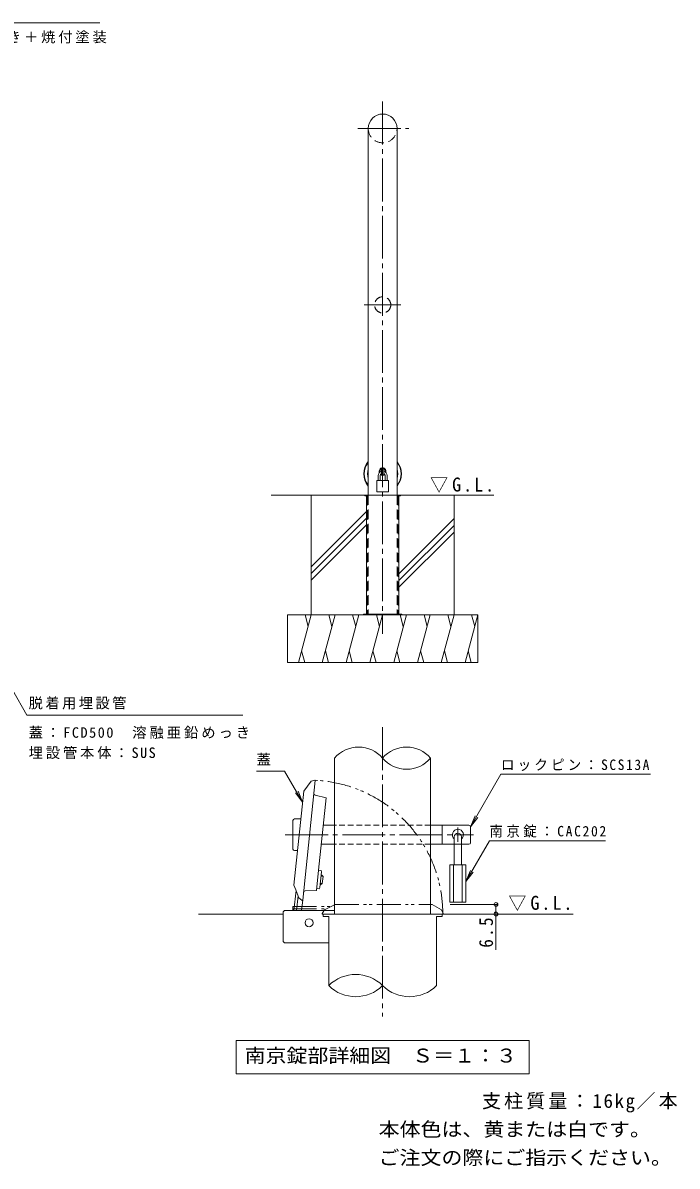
# Model space of a CAD drawing. Units: millimetres at full size, sheet at 1:10, with parts at other scales. Extents: x -1617 to 1820, y -1363 to 1333.
# Drawn here: x 445 to 1820, y -1112 to 1290 of the extents above; entities that cross this region are included whole.
import ezdxf
from ezdxf.enums import TextEntityAlignment as Align

# ---------------------------------------------------------------- set-up
doc = ezdxf.new("R2010")
doc.units = ezdxf.units.MM
doc.header["$LTSCALE"] = 10
doc.header["$PDMODE"] = 32
doc.header["$PDSIZE"] = 8
for name, pattern in [('CHAIN1', [8, 5, -1, 1, -1]), ('CHAIN2', [12, 9, -1, 1, -1]), ('DASHED1', [1.8, 1.2, -0.6]), ('DASHED2', [3, 2, -1]), ('DOUBLE_CHAIN1', [8.8, 5, -1, 0.6, -0.6, 0.6, -1])]:
    doc.linetypes.add(name, pattern=pattern)
for name, color, linetype, lineweight in [('C-0_通り芯', 4, 'Continuous', 9), ('C-1_躯体', 7, 'Continuous', 9), ('C-2_仕上', 3, 'Continuous', 9), ('C-3_寸法', 3, 'DASHED2', 9), ('C-5_建具', 7, 'Continuous', 9), ('C-6_間仕切', 2, 'Continuous', 9), ('C-E_見え係り', 6, 'Continuous', 5), ('D-0_通り芯', 4, 'Continuous', 9), ('D-1_躯体', 3, 'Continuous', 9), ('D-4_文字', 7, 'Continuous', 9), ('D-5_建具', 7, 'Continuous', 9), ('D-6_間仕切', 7, 'Continuous', 9), ('D-9_記号', 7, 'Continuous', 9), ('D-A_インテリア', 2, 'Continuous', 9), ('D-B_衛生陶器', 2, 'Continuous', 9), ('D-E_見え係り', 4, 'Continuous', 9)]:
    doc.layers.add(name, color=color, linetype=linetype, lineweight=lineweight)
doc.layers.add('F-5_F-5ﾚｲﾔ', color=2, linetype='Continuous')
doc.styles.add('ＭＳ ゴシック', font='')
doc.styles.get('ＭＳ ゴシック').set_extended_font_data('MS Gothic')

msp = doc.modelspace()

# ---------------------------------------------------------------- linework, layer by layer
at = {"layer": 'C-0_通り芯', "color": 7, "linetype": 'CHAIN2'}
for p, q in [((1201.1, 1124.84), (1201.1, 6.67)), ((1149.21, 1068.33), (1256.23, 1068.33)), ((1162.42, 697.68), (1239.55, 697.68))]:
    msp.add_line(p, q, dxfattribs=at)
at = {"layer": 'C-0_通り芯'}
for p, q in [((1194.1, 348.29), (1194.1, 346.38)), ((1208.1, 348.29), (1208.1, 346.38)), ((1163.6, 297.69), (1163.6, 296.19)), ((1163.6, 297.69), (1163.6, 296.19)), ((1238.6, 297.69), (1163.6, 297.69)), ((1163.6, 296.19), (1167.1, 296.19)), ((1167.1, 296.19), (1167.1, 47.69)), ((1235.1, 296.19), (1235.1, 47.69)), ((1238.6, 296.19), (1235.1, 296.19)), ((1238.6, 297.69), (1238.6, 296.19))]:
    msp.add_line(p, q, dxfattribs=at)
at = {"layer": 'C-0_通り芯', "linetype": 'DASHED2'}
for p, q in [((1168.6, 296.19), (1168.6, 47.69)), ((1233.6, 296.19), (1233.6, 47.69))]:
    msp.add_line(p, q, dxfattribs=at)
at = {"layer": 'C-0_通り芯'}
for centre, start, end in [((1201.1, 348.29), 359.99939, 180.00061), ((1201.1, 346.38), 179.99939, 187.6925), ((1201.1, 346.38), 229.58139, 310.41597), ((1201.1, 346.38), 352.30522, 0.00061)]:
    msp.add_arc(centre, 7, start, end, dxfattribs=at)
at = {"layer": 'C-0_通り芯', "linetype": 'DASHED2'}
for centre, start, end in [((1167.1, 296.19), 0, 90), ((1235.1, 296.19), 90, 180)]:
    msp.add_arc(centre, 1.5, start, end, dxfattribs=at)
at = {"layer": 'C-0_通り芯'}
for major_axis, start_param, end_param in [((-4.16, 39.58), 0.7667625, 2.1642506), ((-4.06, 38.59), 0.7980163, 2.132987), ((-4.16, 39.58), 3.9038804, 5.3103083), ((-4.06, 38.59), 3.9348512, 5.2793375), ((-3.35, 31.83), 1.154745, 1.7762584), ((-3.35, 31.83), 4.2848321, 4.9293566)]:
    msp.add_ellipse((1201.15, 342.67), major_axis=major_axis, ratio=0.9945, start_param=start_param, end_param=end_param, dxfattribs=at)
at = {"layer": 'C-1_躯体', "color": 3}
msp.add_line((1231.35, 387.17), (1231.35, 297.69), dxfattribs=at)
at = {"layer": 'C-1_躯体'}
for p, q in [((1161.1, 47.69), (1161.1, 46.19)), ((1241.1, 47.69), (1161.1, 47.69)), ((1188.6, 47.69), (1188.6, 46.19)), ((1213.6, 47.69), (1213.6, 46.19)), ((1241.1, 47.69), (1241.1, 46.19))]:
    msp.add_line(p, q, dxfattribs=at)
at = {"layer": 'C-2_仕上'}
for p, q in [((1170.85, 1068.33), (1170.85, 297.69)), ((1231.35, 1068.33), (1231.35, 368.37))]:
    msp.add_line(p, q, dxfattribs=at)
at = {"layer": 'C-2_仕上', "linetype": 'DASHED2'}
msp.add_circle((1201.21, 697.68), 17, dxfattribs=at)
at = {"layer": 'C-2_仕上'}
msp.add_arc((1201.1, 1068.33), 30.25, 0, 180, dxfattribs=at)
at = {"layer": 'C-2_仕上', "linetype": 'DASHED2'}
msp.add_arc((1201.1, 1068.33), 30.25, 180.00047, 0.00047, dxfattribs=at)
at = {"layer": 'C-3_寸法'}
for p, q in [((1170.85, 297.69), (1170.85, 47.69)), ((1231.35, 297.69), (1231.35, 47.69))]:
    msp.add_line(p, q, dxfattribs=at)
at = {"layer": 'C-5_建具'}
for p, q in [((43.66, 1290.09), (607.03, 1290.09)), ((1198.6, 342.68), (1198.6, 352.22)), ((1203.6, 342.68), (1203.6, 352.22)), ((244.91, 200.54), (454.02, -164.25)), ((907.58, -164.25), (454.02, -164.25))]:
    msp.add_line(p, q, dxfattribs=at)
for centre, radius, start, end in [((1201.1, 347.45), 6, 349.8367, 190.1633), ((1201.1, 347.45), 6, 234.7027, 305.2973), ((1199.6, 352.22), 1, 107.45982, 180), ((1199.6, 342.68), 1, 180, 252.54018), ((1202.6, 352.22), 1, 0, 72.54018), ((1202.6, 342.68), 1, 287.45982, 0)]:
    msp.add_arc(centre, radius, start, end, dxfattribs=at)
at = {"layer": 'C-6_間仕切'}
for p, q in [((1191.6, 338.95), (1191.6, 328.45)), ((1196.1, 338.95), (1196.1, 328.45)), ((1206.1, 338.95), (1206.1, 328.45)), ((1210.6, 338.95), (1210.6, 328.45)), ((1189.1, 328.45), (1213.1, 328.45)), ((1213.1, 328.45), (1213.1, 304.95))]:
    msp.add_line(p, q, dxfattribs=at)
msp.add_lwpolyline([(1189.1, 328.45), (1189.1, 304.95), (1213.1, 304.95)], dxfattribs=at)
for radius, start, end in [(9.5, 105.25735, 180), (5, 119.99915, 180), (9.5, 0, 74.74271), (5, 0, 60.00085)]:
    msp.add_arc((1201.1, 338.95), radius, start, end, dxfattribs=at)
at = {"layer": 'C-E_見え係り'}
for p, q in [((966.88, 297.69), (1163.6, 297.69)), ((1051.1, 46.19), (1051.1, 297.69)), ((1238.6, 297.69), (1434.5, 297.69)), ((1351.1, 46.19), (1351.1, 297.69)), ((1167.1, 263.5), (1051.1, 147.5)), ((1167.1, 249.36), (1051.1, 133.36)), ((1351.1, 248.62), (1235.1, 132.62)), ((1167.1, 235.21), (1051.1, 119.21)), ((1351.1, 234.47), (1235.1, 118.47)), ((1351.1, 220.33), (1235.1, 104.33)), ((1001.1, 46.19), (1401.1, 46.19)), ((1001.1, -53.81), (1001.1, 46.19)), ((1051.1, 46.19), (1024.3, -53.81)), ((1038.05, 46.19), (1044.57, 21.84)), ((1101.1, 46.19), (1074.3, -53.81)), ((1088.05, 46.19), (1094.57, 21.84)), ((1151.1, 46.19), (1124.3, -53.81)), ((1138.05, 46.19), (1144.57, 21.84)), ((1201.1, 46.19), (1174.3, -53.81)), ((1188.05, 46.19), (1194.57, 21.84)), ((1251.1, 46.19), (1224.3, -53.81)), ((1238.05, 46.19), (1244.57, 21.84)), ((1301.1, 46.19), (1274.3, -53.81)), ((1288.05, 46.19), (1294.57, 21.84)), ((1351.1, 46.19), (1324.3, -53.81)), ((1338.05, 46.19), (1344.57, 21.84)), ((1401.1, 46.19), (1374.3, -53.81)), ((1388.05, 46.19), (1394.57, 21.84)), ((1401.1, -53.81), (1401.1, 46.19)), ((1037.35, -53.81), (1030.83, -29.46)), ((1087.35, -53.81), (1080.83, -29.46)), ((1137.35, -53.81), (1130.83, -29.46)), ((1187.35, -53.81), (1180.83, -29.46)), ((1237.35, -53.81), (1230.83, -29.46)), ((1287.35, -53.81), (1280.83, -29.46)), ((1337.35, -53.81), (1330.83, -29.46)), ((1387.35, -53.81), (1380.83, -29.46)), ((1001.1, -53.81), (1401.1, -53.81))]:
    msp.add_line(p, q, dxfattribs=at)
at = {"layer": 'D-0_通り芯', "color": 7, "linetype": 'CHAIN2'}
for p, q in [((1201.1, -189.89), (1201.1, -797.58)), ((996.49, -415.54), (1391.83, -415.54))]:
    msp.add_line(p, q, dxfattribs=at)
at = {"layer": 'D-0_通り芯'}
for p, q in [((1033.17, -552.89), (1059.58, -301.57)), ((1050.79, -303.02), (1035.42, -324.17)), ((1058.75, -300.86), (1050.79, -303.02)), ((1014.72, -521.19), (1035.42, -324.17)), ((1059.26, -332.6), (1082.57, -338.03)), ((1014.72, -521.19), (1018.66, -531.46)), ((1038.19, -533.1), (1062.11, -532.63)), ((1076.1, -582.21), (1076.1, -587.21)), ((1076.1, -582.21), (1325.34, -582.21)), ((1076.1, -587.21), (1087.76, -587.21)), ((1087.76, -587.21), (1087.76, -732.44)), ((1314.43, -587.21), (1326.1, -587.21)), ((1314.43, -587.21), (1314.43, -732.44)), ((1326.1, -582.21), (1326.1, -587.21)), ((1326.1, -582.21), (1326.1, -587.21))]:
    msp.add_line(p, q, dxfattribs=at)
at = {"layer": 'D-0_通り芯', "linetype": 'DOUBLE_CHAIN1'}
for p, q in [((1101.08, -562.21), (1094.54, -565.54)), ((1101.08, -562.21), (1305.33, -562.21)), ((1074.74, -582.21), (1327.45, -582.21))]:
    msp.add_line(p, q, dxfattribs=at)
at = {"layer": 'D-0_通り芯'}
msp.add_lwpolyline([(1082.57, -338.03), (1066.59, -490.01), (1066.57, -490.19)], dxfattribs=at)
at = {"layer": 'D-0_通り芯', "linetype": 'DOUBLE_CHAIN1'}
for points in [[(1094.54, -565.54), (1078.7, -573.62), (1074.12, -581.3)], [(1328.07, -581.3), (1325.09, -573.62), (1305.33, -562.21)]]:
    msp.add_lwpolyline(points, dxfattribs=at)
at = {"layer": 'D-0_通り芯'}
for centre, radius, start, end in [((1058.92, -301.5), 0.667, 354, 105.20602), ((1060.02, -329.35), 3.33, 174, 256.87498), ((1038.25, -536.43), 3.33, 91.12502, 174), ((1032.51, -552.82), 0.667, 242.79398, 354), ((1074.74, -581.54), 0.667, 158.79398, 270), ((1144.43, -789.59), 80.48, 45.23975, 134.76025), ((1144.43, -675.3), 80.48, 225.23975, 314.76025), ((1257.76, -675.3), 80.48, 225.23975, 314.76025)]:
    msp.add_arc(centre, radius, start, end, dxfattribs=at)
at = {"layer": 'D-0_通り芯', "linetype": 'DOUBLE_CHAIN1'}
for centre, radius, start, end in [((1046.11, -582.21), 281.35, 0, 87.23974), ((1327.45, -581.54), 0.667, 270, 21.20602)]:
    msp.add_arc(centre, radius, start, end, dxfattribs=at)
at = {"layer": 'D-1_躯体'}
for p, q in [((1100.26, -582.21), (1100.26, -254.62)), ((1301.93, -582.21), (1301.93, -254.62)), ((996.93, -574.54), (1100.26, -574.54)), ((991.93, -637.88), (991.93, -579.54)), ((996.93, -642.88), (1087.76, -642.88))]:
    msp.add_line(p, q, dxfattribs=at)
at = {"layer": 'D-1_躯体', "color": 4}
for p, q in [((1066.57, -490.19), (1062.11, -532.63)), ((1018.66, -531.46), (1025.04, -548.06)), ((1025.04, -548.06), (1032.2, -553.42))]:
    msp.add_line(p, q, dxfattribs=at)
at = {"layer": 'D-1_躯体'}
for centre, radius, start, end in [((1150.68, -297.42), 66.14, 40.32968, 139.67032), ((1251.51, -297.42), 66.14, 40.32968, 139.67032), ((1251.51, -211.82), 66.14, 220.32968, 319.67032), ((996.93, -579.54), 5, 90, 180), ((996.93, -637.88), 5, 180, 270)]:
    msp.add_arc(centre, radius, start, end, dxfattribs=at)
at = {"layer": 'D-4_文字'}
for p, q in [((1442.22, -562.21), (1343.17, -562.21)), ((1439.22, -562.21), (1439.22, -657.44)), ((1442.22, -582.21), (1365.29, -582.21))]:
    msp.add_line(p, q, dxfattribs=at)
for p in [(1439.22, -562.21), (1439.22, -582.21)]:
    msp.add_point(p, dxfattribs=at)
at = {"layer": 'D-5_建具'}
for p, q in [((995.17, -281.66), (936.37, -281.66)), ((1033, -347.18), (995.17, -281.66)), ((1385.87, -398.88), (1449.64, -288.42)), ((1449.64, -288.42), (1764.02, -288.42)), ((1033, -347.18), (1017.79, -327.35)), ((1033, -347.18), (1023.44, -324.09)), ((1385.87, -398.88), (1395.43, -375.78)), ((1385.87, -398.88), (1401.09, -379.04)), ((1375.87, -513.91), (1385.43, -490.81)), ((1375.87, -513.91), (1391.09, -494.07)), ((893.1, -847.94), (1509.1, -847.94)), ((893.1, -847.94), (893.1, -917.94)), ((1509.1, -847.94), (1509.1, -917.94)), ((893.1, -917.94), (1509.1, -917.94))]:
    msp.add_line(p, q, dxfattribs=at)
msp.add_lwpolyline([(1375.87, -513.91), (1425.36, -428.28), (1668.96, -428.28)], dxfattribs=at)
at = {"layer": 'D-6_間仕切'}
for p, q in [((1015.87, -382.21), (1029.32, -382.21)), ((1012.53, -445.54), (1012.53, -385.54)), ((1100.26, -395.54), (1076.52, -395.54)), ((1382.53, -395.54), (1301.93, -395.54)), ((1325.87, -395.54), (1325.87, -435.54)), ((1385.87, -398.88), (1385.87, -432.21)), ((1022.32, -448.88), (1015.87, -448.88)), ((1100.26, -435.54), (1072.32, -435.54)), ((1382.53, -435.54), (1301.93, -435.54))]:
    msp.add_line(p, q, dxfattribs=at)
at = {"layer": 'D-6_間仕切', "linetype": 'DASHED1'}
for p, q in [((1301.93, -395.54), (1100.26, -395.54)), ((1301.93, -435.54), (1100.26, -435.54))]:
    msp.add_line(p, q, dxfattribs=at)
at = {"layer": 'D-6_間仕切', "linetype": 'CHAIN1'}
msp.add_line((1359.2, -400.49), (1359.2, -430.7), dxfattribs=at)
at = {"layer": 'D-6_間仕切', "color": 2}
for p, q in [((1075.94, -503.08), (1071.97, -502.66)), ((1073.57, -500.15), (1072.25, -500.01)), ((1073.57, -500.15), (1075.94, -503.08)), ((1074.41, -517.66), (1075.94, -503.08)), ((1071.48, -520.04), (1070.15, -519.9)), ((1074.41, -517.66), (1070.43, -517.24)), ((1071.48, -520.04), (1074.41, -517.66)), ((1014.81, -574.54), (1019.19, -532.83))]:
    msp.add_line(p, q, dxfattribs=at)
at = {"layer": 'D-6_間仕切', "color": 2, "linetype": 'DOUBLE_CHAIN1'}
for q in [(1093.23, -566.21), (1012.4, -574.54)]:
    msp.add_line((1012.4, -566.21), q, dxfattribs=at)
at = {"layer": 'D-6_間仕切', "color": 6, "lineweight": 5}
for p, q in [((991.93, -582.21), (814.5, -582.21)), ((1325.34, -582.21), (1601.11, -582.21))]:
    msp.add_line(p, q, dxfattribs=at)
at = {"layer": 'D-6_間仕切'}
for centre, radius, start, end in [((1015.87, -385.54), 3.33, 90, 180), ((1359.2, -415.54), 11.67, 310.00473, 229.99223), ((1382.53, -398.88), 3.33, 0, 90), ((1382.53, -432.21), 3.33, 270, 0), ((1015.87, -445.54), 3.33, 180, 270)]:
    msp.add_arc(centre, radius, start, end, dxfattribs=at)
at = {"layer": 'D-9_記号'}
for p, q in [((1020.17, -574.54), (1023.4, -543.79)), ((1030.89, -574.54), (1033.17, -552.89))]:
    msp.add_line(p, q, dxfattribs=at)
at = {"layer": 'D-9_記号', "linetype": 'DOUBLE_CHAIN1'}
msp.add_line((1012.4, -571.54), (1082.77, -571.54), dxfattribs=at)
at = {"layer": 'D-A_インテリア'}
for p, q in [((1351.7, -419.71), (1351.7, -478.88)), ((1366.7, -419.71), (1366.7, -478.88)), ((1342.53, -478.88), (1375.87, -478.88)), ((1350.04, -478.88), (1350.04, -557.21)), ((1368.37, -478.88), (1368.37, -557.21)), ((1375.87, -478.88), (1375.87, -557.21))]:
    msp.add_line(p, q, dxfattribs=at)
msp.add_lwpolyline([(1342.53, -478.88), (1342.53, -557.21), (1375.87, -557.21)], dxfattribs=at)
msp.add_arc((1359.2, -419.71), 7.5, 0, 180, dxfattribs=at)
at = {"layer": 'D-B_衛生陶器'}
for p, q in [((1071.77, -490.74), (1066.57, -490.19)), ((1072.94, -493.38), (1069.46, -526.53)), ((1072.94, -493.38), (1071.77, -490.74)), ((1067.76, -528.86), (1062.57, -528.32)), ((1069.46, -526.53), (1067.76, -528.86))]:
    msp.add_line(p, q, dxfattribs=at)
at = {"layer": 'D-E_見え係り'}
msp.add_circle((1046.6, -600.54), 8.33, dxfattribs=at)

# ---------------------------------------------------------------- texts
at = {"layer": 'C-5_建具', "char_height": 21.99, "attachment_point": 7, "style": 'ＭＳ ゴシック'}
for s, insert in [('\\T1.2;STK400\u3000溶融亜鉛めっき＋焼付塗装', (52.03, 1246.95)), ('\\T1.17;脱着用埋設管', (457.58, -152.39)), ('\\T1.21;蓋：FCD500\u3000溶融亜鉛めっき', (457.58, -214.18)), ('\\T1.2;埋設管本体：SUS', (457.58, -256.72))]:
    msp.add_mtext(s, dxfattribs=dict(at, insert=insert))
at = {"layer": 'C-5_建具', "color": 2, "insert": (1300.65, 302.91), "char_height": 29.33, "attachment_point": 7, "style": 'ＭＳ ゴシック'}
msp.add_mtext('\\T1.22;\\W0.95;▽G.L.', dxfattribs=at)
at = {"layer": 'D-4_文字', "color": 2, "insert": (1465.12, -575.87), "char_height": 29.33, "attachment_point": 7, "style": 'ＭＳ ゴシック'}
msp.add_mtext('\\T1.22;\\W0.95;▽G.L.', dxfattribs=at)
at = {"layer": 'D-4_文字', "color": 2, "insert": (1433.31, -652.85), "char_height": 29.33, "attachment_point": 7, "rotation": 90, "style": 'ＭＳ ゴシック'}
msp.add_mtext('\\T1.27;\\W0.9;6.5', dxfattribs=at)
at = {"layer": 'D-5_建具', "style": 'ＭＳ ゴシック'}
msp.add_text('蓋', height=21.99, dxfattribs=at).set_placement((936.37, -274.99), align=Align.BOTTOM_LEFT)
at = {"layer": 'D-5_建具', "color": 2, "style": 'ＭＳ ゴシック', "width": 1.1}
msp.add_text('南京錠部詳細図\u3000Ｓ＝１：３', height=29.33, dxfattribs=at).set_placement((911.1, -902.94), align=Align.BOTTOM_LEFT)
at = {"layer": 'D-5_建具', "char_height": 21.99, "attachment_point": 7, "style": 'ＭＳ ゴシック'}
for s, insert in [('\\T1.23;\\W0.95;ロックピン：SCS13A', (1449.64, -281.75)), ('\\T1.25;\\W0.95;南京錠：CAC202', (1425.36, -421.61))]:
    msp.add_mtext(s, dxfattribs=dict(at, insert=insert))
at = {"layer": 'F-5_F-5ﾚｲﾔ', "style": 'ＭＳ ゴシック', "width": 1.1}
for s, p in [('本体色は、黄または白です。', (1192.64, -1057.84)), ('ご注文の際にご指示ください。', (1192.64, -1117.31))]:
    msp.add_text(s, height=29.33, dxfattribs=at).set_placement(p, align=Align.BOTTOM_LEFT)
at = {"layer": 'F-5_F-5ﾚｲﾔ', "insert": (1409.84, -999.01), "char_height": 29.33, "attachment_point": 7, "style": 'ＭＳ ゴシック'}
msp.add_mtext('\\T1.16;支柱質量：16kg／本', dxfattribs=at)

doc.saveas('drawing.dxf')
